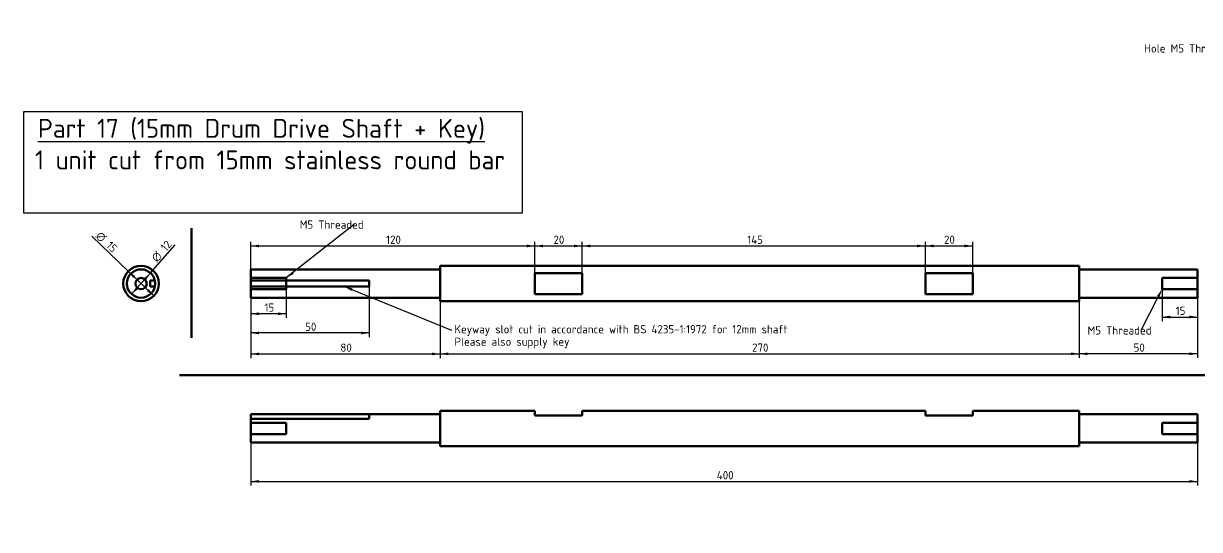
# Model space of a CAD drawing. Header units: millimetres. Extents: x 38 to 838, y 91 to 590.
# Drawn here: x 37.7 to 534.6, y 90.8 to 304.8 of the extents above; entities that cross this region are included whole.
import ezdxf
from ezdxf import colors
from ezdxf.entities.mleader import LeaderData, LeaderLine
from ezdxf.enums import TextEntityAlignment as Align
from ezdxf.lldxf.tags import DXFTag
from ezdxf.math import Vec2, Vec3

# ---------------------------------------------------------------- set-up
doc = ezdxf.new("R2010")
doc.units = ezdxf.units.MM
doc.layers.add('Default', color=7, linetype='Continuous')
doc.layers.add('Dimensions', color=7, linetype='Continuous')
doc.styles.add('SEACAD_Solid_Edge_ISO', font='seiso.ttf')
doc.styles.add('SEACAD_Solid_Edge_ISO1_Symbols', font='semeci1.ttf')
tags = doc.linetypes.add('DIVIDE2', pattern=[15.875, 6.35, -3.175, 0, -3.175, 0, -3.175]).pattern_tags.tags
tags[14:15] = [DXFTag(74, 4), DXFTag(75, 0), DXFTag(340, '0'), DXFTag(46, 0.0), DXFTag(50, 0.0), DXFTag(44, 0.0), DXFTag(45, 0.0)]
tags[12:13] = [DXFTag(74, 4), DXFTag(75, 0), DXFTag(340, '0'), DXFTag(46, 0.0), DXFTag(50, 0.0), DXFTag(44, 0.0), DXFTag(45, 0.0)]
tags[10:11] = [DXFTag(74, 4), DXFTag(75, 0), DXFTag(340, '0'), DXFTag(46, 0.0), DXFTag(50, 0.0), DXFTag(44, 0.0), DXFTag(45, 0.0)]
tags[8:9] = [DXFTag(74, 4), DXFTag(75, 0), DXFTag(340, '0'), DXFTag(46, 0.0), DXFTag(50, 0.0), DXFTag(44, 0.0), DXFTag(45, 0.0)]
tags[6:7] = [DXFTag(74, 4), DXFTag(75, 0), DXFTag(340, '0'), DXFTag(46, 0.0), DXFTag(50, 0.0), DXFTag(44, 0.0), DXFTag(45, 0.0)]
tags[4:5] = [DXFTag(74, 4), DXFTag(75, 0), DXFTag(340, '0'), DXFTag(46, 0.0), DXFTag(50, 0.0), DXFTag(44, 0.0), DXFTag(45, 0.0)]
tags = doc.linetypes.add('HIDDEN2', pattern=[4.7625, 3.175, -1.5875]).pattern_tags.tags
tags[6:7] = [DXFTag(74, 4), DXFTag(75, 0), DXFTag(340, '0'), DXFTag(46, 0.0), DXFTag(50, 0.0), DXFTag(44, 0.0), DXFTag(45, 0.0)]
tags[4:5] = [DXFTag(74, 4), DXFTag(75, 0), DXFTag(340, '0'), DXFTag(46, 0.0), DXFTag(50, 0.0), DXFTag(44, 0.0), DXFTag(45, 0.0)]
doc.dimstyles.new('ISO_(mm)', dxfattribs={"dimtxt": 3.5, "dimasz": 3.5, "dimexe": 1.75, "dimexo": 0, "dimgap": 0.875, "dimtad": 1, "dimtxsty": 'SEACAD_Solid_Edge_ISO', "dimblk1": '_SE_FILLED', "dimblk2": '_SE_FILLED', "dimsah": 1, "dimcen": 1.75, "dimadec": 0, "dimazin": 0, "dimtfac": 0.5, "dimtmove": 0, "dimatfit": 3, "dimfxl": 1, "dimtolj": 1, "dimarcsym": 0})

# ---------------------------------------------------------------- blocks, each defined once
blk = doc.blocks.new('SEANNOT_GROUP13')
at = {"layer": 'Dimensions', "linetype": 'Continuous', "lineweight": 25}
blk.add_hatch(color=7, dxfattribs=at).paths.add_polyline_path([(151.13, 199.82), (148.74, 197.19), (151.85, 198.9)])
at = {"layer": 'Dimensions', "color": 7, "linetype": 'Continuous', "lineweight": 25}
blk.add_lwpolyline([(177.35, 219.75), (148.74, 197.19)], dxfattribs=at)
at = {"layer": 'Dimensions', "color": 7, "linetype": 'Continuous', "lineweight": 5, "style": 'SEACAD_Solid_Edge_ISO'}
blk.add_text('M5 Threaded', height=3.5, dxfattribs=at).set_placement((154.41, 221.5), align=Align.TOP_LEFT)
blk = doc.blocks.new('DMBLK47')
at = {"layer": 'Dimensions', "linetype": 'Continuous', "lineweight": 25}
for points in [[(137.24, 181.46), (137.24, 182.63), (133.74, 182.05)], [(145.24, 181.46), (148.74, 182.05), (145.24, 182.63)]]:
    blk.add_hatch(color=7, dxfattribs=at).paths.add_polyline_path(points)
at = {"layer": 'Dimensions', "color": 7, "linetype": 'Continuous', "lineweight": 25}
for p, q in [((133.74, 192.44), (133.74, 180.3)), ((148.74, 192.44), (148.74, 180.3)), ((148.74, 182.05), (133.74, 182.05))]:
    blk.add_line(p, q, dxfattribs=at)
at = {"layer": 'Dimensions', "color": 7, "linetype": 'Continuous', "lineweight": 25, "style": 'SEACAD_Solid_Edge_ISO'}
blk.add_text('15', height=3.5, dxfattribs=at).set_placement((139.53, 186.42), align=Align.TOP_LEFT)
blk = doc.blocks.new('_SE_FILLED')
at = {"color": 0}
blk.add_line((0, 0), (-1, 0), dxfattribs=at)
blk.add_solid([(0, 0), (-1, -0.1665), (-1, 0.1665), (0, 0)], dxfattribs=at)
blk = doc.blocks.new('DMBLK48')
at = {"layer": 'Dimensions', "linetype": 'Continuous', "lineweight": 25}
for points in [[(522.24, 180.1), (522.24, 181.27), (518.74, 180.68)], [(530.24, 180.1), (533.74, 180.68), (530.24, 181.27)]]:
    blk.add_hatch(color=7, dxfattribs=at).paths.add_polyline_path(points)
at = {"layer": 'Dimensions', "color": 7, "linetype": 'Continuous', "lineweight": 25}
for p, q in [((518.74, 192.44), (518.74, 178.93)), ((533.74, 192.44), (533.74, 178.93)), ((518.74, 180.68), (533.74, 180.68))]:
    blk.add_line(p, q, dxfattribs=at)
at = {"layer": 'Dimensions', "color": 7, "linetype": 'Continuous', "lineweight": 25, "style": 'SEACAD_Solid_Edge_ISO'}
blk.add_text('15', height=3.5, dxfattribs=at).set_placement((524.53, 185.06), align=Align.TOP_LEFT)
blk = doc.blocks.new('DMBLK49')
at = {"layer": 'Dimensions', "linetype": 'Continuous', "lineweight": 25}
for points in [[(84.08, 197.17), (84.89, 198.01), (81.97, 200.02)], [(89.85, 191.63), (92.78, 189.62), (90.66, 192.47)]]:
    blk.add_hatch(color=7, dxfattribs=at).paths.add_polyline_path(points)
at = {"layer": 'Dimensions', "color": 7, "linetype": 'Continuous', "lineweight": 25}
for p, q in [((81.97, 200.02), (66.53, 214.85)), ((92.78, 189.62), (81.97, 200.02))]:
    blk.add_line(p, q, dxfattribs=at)
for s, style, p in [('O', 'SEACAD_Solid_Edge_ISO1_Symbols', (70.44, 217.16)), ('15', 'SEACAD_Solid_Edge_ISO', (74.76, 213))]:
    blk.add_text(s, height=3.5, rotation=316.136, dxfattribs=dict(at, style=style)).set_placement(p, align=Align.TOP_LEFT)
blk = doc.blocks.new('DMBLK54')
at = {"layer": 'Dimensions', "linetype": 'Continuous', "lineweight": 25}
for points in [[(137.24, 164.5), (137.24, 165.66), (133.74, 165.08)], [(210.24, 164.5), (213.74, 165.08), (210.24, 165.66)]]:
    blk.add_hatch(color=7, dxfattribs=at).paths.add_polyline_path(points)
at = {"layer": 'Dimensions', "color": 7, "linetype": 'Continuous', "lineweight": 25}
for p, q in [((133.74, 188.82), (133.74, 163.33)), ((213.74, 188.82), (213.74, 163.33)), ((133.74, 165.08), (213.74, 165.08))]:
    blk.add_line(p, q, dxfattribs=at)
at = {"layer": 'Dimensions', "color": 7, "linetype": 'Continuous', "lineweight": 25, "style": 'SEACAD_Solid_Edge_ISO'}
blk.add_text('80', height=3.5, dxfattribs=at).set_placement((171.6, 169.46), align=Align.TOP_LEFT)
blk = doc.blocks.new('DMBLK55')
at = {"layer": 'Dimensions', "linetype": 'Continuous', "lineweight": 25}
for points in [[(257.24, 211.3), (253.74, 210.72), (257.24, 210.13)], [(270.24, 211.3), (270.24, 210.13), (273.74, 210.72)]]:
    blk.add_hatch(color=7, dxfattribs=at).paths.add_polyline_path(points)
at = {"layer": 'Dimensions', "color": 7, "linetype": 'Continuous', "lineweight": 25}
for p, q in [((253.74, 199.28), (253.74, 212.47)), ((253.74, 210.72), (273.74, 210.72)), ((273.74, 199.28), (273.74, 212.47))]:
    blk.add_line(p, q, dxfattribs=at)
at = {"layer": 'Dimensions', "color": 7, "linetype": 'Continuous', "lineweight": 25, "style": 'SEACAD_Solid_Edge_ISO'}
blk.add_text('20', height=3.5, dxfattribs=at).set_placement((261.64, 215.09), align=Align.TOP_LEFT)
blk = doc.blocks.new('DMBLK56')
at = {"layer": 'Dimensions', "linetype": 'Continuous', "lineweight": 25}
for points in [[(422.24, 211.3), (418.74, 210.72), (422.24, 210.13)], [(435.24, 211.3), (435.24, 210.13), (438.74, 210.72)]]:
    blk.add_hatch(color=7, dxfattribs=at).paths.add_polyline_path(points)
at = {"layer": 'Dimensions', "color": 7, "linetype": 'Continuous', "lineweight": 25}
for p, q in [((418.74, 199.28), (418.74, 212.47)), ((418.74, 210.72), (438.74, 210.72)), ((438.74, 199.28), (438.74, 212.47))]:
    blk.add_line(p, q, dxfattribs=at)
at = {"layer": 'Dimensions', "color": 7, "linetype": 'Continuous', "lineweight": 25, "style": 'SEACAD_Solid_Edge_ISO'}
blk.add_text('20', height=3.5, dxfattribs=at).set_placement((426.64, 215.09), align=Align.TOP_LEFT)
blk = doc.blocks.new('DMBLK57')
at = {"layer": 'Dimensions', "linetype": 'Continuous', "lineweight": 25}
for points in [[(277.24, 211.3), (273.74, 210.72), (277.24, 210.13)], [(415.24, 211.3), (415.24, 210.13), (418.74, 210.72)]]:
    blk.add_hatch(color=7, dxfattribs=at).paths.add_polyline_path(points)
at = {"layer": 'Dimensions', "color": 7, "linetype": 'Continuous', "lineweight": 25}
for p, q in [((273.74, 199.28), (273.74, 212.47)), ((273.74, 210.72), (418.74, 210.72)), ((418.74, 194.8), (418.74, 212.47))]:
    blk.add_line(p, q, dxfattribs=at)
at = {"layer": 'Dimensions', "color": 7, "linetype": 'Continuous', "lineweight": 25, "style": 'SEACAD_Solid_Edge_ISO'}
blk.add_text('145', height=3.5, dxfattribs=at).set_placement((343.5, 215.09), align=Align.TOP_LEFT)
blk = doc.blocks.new('DMBLK58')
at = {"layer": 'Dimensions', "linetype": 'Continuous', "lineweight": 25}
for points in [[(137.24, 211.3), (133.74, 210.72), (137.24, 210.13)], [(250.24, 211.3), (250.24, 210.13), (253.74, 210.72)]]:
    blk.add_hatch(color=7, dxfattribs=at).paths.add_polyline_path(points)
at = {"layer": 'Dimensions', "color": 7, "linetype": 'Continuous', "lineweight": 25}
for p, q in [((133.74, 200.82), (133.74, 212.47)), ((133.74, 210.72), (253.74, 210.72)), ((253.74, 194.8), (253.74, 212.47))]:
    blk.add_line(p, q, dxfattribs=at)
at = {"layer": 'Dimensions', "color": 7, "linetype": 'Continuous', "lineweight": 25, "style": 'SEACAD_Solid_Edge_ISO'}
blk.add_text('120', height=3.5, dxfattribs=at).set_placement((190.92, 215.09), align=Align.TOP_LEFT)
blk = doc.blocks.new('DMBLK59')
at = {"layer": 'Dimensions', "linetype": 'Continuous', "lineweight": 25}
for points in [[(217.24, 164.53), (217.24, 165.69), (213.74, 165.11)], [(480.24, 164.53), (483.74, 165.11), (480.24, 165.69)]]:
    blk.add_hatch(color=7, dxfattribs=at).paths.add_polyline_path(points)
at = {"layer": 'Dimensions', "color": 7, "linetype": 'Continuous', "lineweight": 25}
for p, q in [((213.74, 187.32), (213.74, 163.36)), ((483.74, 187.32), (483.74, 163.36)), ((213.74, 165.11), (483.74, 165.11))]:
    blk.add_line(p, q, dxfattribs=at)
at = {"layer": 'Dimensions', "color": 7, "linetype": 'Continuous', "lineweight": 25, "style": 'SEACAD_Solid_Edge_ISO'}
blk.add_text('270', height=3.5, dxfattribs=at).set_placement((345.52, 169.48), align=Align.TOP_LEFT)
blk = doc.blocks.new('DMBLK60')
at = {"layer": 'Dimensions', "linetype": 'Continuous', "lineweight": 25}
for points in [[(487.24, 164.53), (487.24, 165.69), (483.74, 165.11)], [(530.24, 164.53), (533.74, 165.11), (530.24, 165.69)]]:
    blk.add_hatch(color=7, dxfattribs=at).paths.add_polyline_path(points)
at = {"layer": 'Dimensions', "color": 7, "linetype": 'Continuous', "lineweight": 25}
for p, q in [((483.74, 188.82), (483.74, 163.36)), ((533.74, 188.82), (533.74, 163.36)), ((533.74, 165.11), (483.74, 165.11))]:
    blk.add_line(p, q, dxfattribs=at)
at = {"layer": 'Dimensions', "color": 7, "linetype": 'Continuous', "lineweight": 25, "style": 'SEACAD_Solid_Edge_ISO'}
blk.add_text('50', height=3.5, dxfattribs=at).set_placement((506.72, 169.48), align=Align.TOP_LEFT)
blk = doc.blocks.new('DMBLK61')
at = {"layer": 'Dimensions', "linetype": 'Continuous', "lineweight": 25}
for points in [[(88.59, 197.08), (89.47, 196.31), (91.34, 199.32)], [(85.28, 193.33), (83.4, 190.32), (86.16, 192.56)]]:
    blk.add_hatch(color=7, dxfattribs=at).paths.add_polyline_path(points)
at = {"layer": 'Dimensions', "color": 7, "linetype": 'Continuous', "lineweight": 25}
for p, q in [((91.34, 199.32), (101.82, 211.18)), ((83.4, 190.32), (91.34, 199.32))]:
    blk.add_line(p, q, dxfattribs=at)
for s, style, p in [('O', 'SEACAD_Solid_Edge_ISO1_Symbols', (91.39, 205.98)), ('12', 'SEACAD_Solid_Edge_ISO', (95.36, 210.47))]:
    blk.add_text(s, height=3.5, rotation=48.5535, dxfattribs=dict(at, style=style)).set_placement(p, align=Align.TOP_LEFT)
blk = doc.blocks.new('DMBLK62')
at = {"layer": 'Dimensions', "linetype": 'Continuous', "lineweight": 25}
for points in [[(137.24, 110.58), (137.24, 111.75), (133.74, 111.16)], [(530.24, 110.58), (533.74, 111.16), (530.24, 111.75)]]:
    blk.add_hatch(color=7, dxfattribs=at).paths.add_polyline_path(points)
at = {"layer": 'Dimensions', "color": 7, "linetype": 'Continuous', "lineweight": 25}
for p, q in [((533.74, 133.57), (533.74, 109.41)), ((133.74, 127.57), (133.74, 109.41)), ((133.74, 111.16), (533.74, 111.16))]:
    blk.add_line(p, q, dxfattribs=at)
at = {"layer": 'Dimensions', "color": 7, "linetype": 'Continuous', "lineweight": 25, "style": 'SEACAD_Solid_Edge_ISO'}
blk.add_text('400', height=3.5, dxfattribs=at).set_placement((330.64, 115.54), align=Align.TOP_LEFT)
blk = doc.blocks.new('DMBLK65')
at = {"layer": 'Dimensions', "linetype": 'Continuous', "lineweight": 25}
for points in [[(137.24, 173.34), (137.24, 174.51), (133.74, 173.93)], [(180.24, 173.34), (183.74, 173.93), (180.24, 174.51)]]:
    blk.add_hatch(color=7, dxfattribs=at).paths.add_polyline_path(points)
at = {"layer": 'Dimensions', "color": 7, "linetype": 'Continuous', "lineweight": 25}
for p, q in [((133.74, 193.58), (133.74, 172.18)), ((183.74, 193.58), (183.74, 172.18)), ((183.74, 173.93), (133.74, 173.93))]:
    blk.add_line(p, q, dxfattribs=at)
at = {"layer": 'Dimensions', "color": 7, "linetype": 'Continuous', "lineweight": 25, "style": 'SEACAD_Solid_Edge_ISO'}
blk.add_text('50', height=3.5, dxfattribs=at).set_placement((156.72, 178.3), align=Align.TOP_LEFT)

msp = doc.modelspace()

# ---------------------------------------------------------------- linework, layer by layer
at = {"layer": 'Default', "color": 7, "linetype": 'DIVIDE2', "lineweight": 50}
for p, q in [((108.66, 218.211), (108.66, 171.885)), ((553.614, 156.156), (103.614, 156.156))]:
    msp.add_line(p, q, dxfattribs=at)
at = {"layer": 'Default', "color": 7, "linetype": 'Continuous', "lineweight": 50}
for p, q in [((133.744, 194.818), (133.744, 200.818)), ((133.744, 200.818), (213.744, 200.818)), ((213.744, 200.818), (213.744, 202.318)), ((213.744, 202.318), (213.744, 187.318)), ((253.744, 190.321), (253.744, 199.283)), ((253.744, 199.283), (273.744, 199.283)), ((273.744, 199.283), (273.744, 190.321)), ((418.744, 190.321), (418.744, 199.283)), ((418.744, 199.283), (438.744, 199.283)), ((438.744, 199.283), (438.744, 190.321)), ((483.744, 200.818), (483.744, 202.318)), ((483.744, 202.318), (483.744, 188.818)), ((533.744, 200.818), (483.744, 200.818)), ((533.744, 194.818), (533.744, 200.818)), ((93.198, 196.07), (91.199, 196.07)), ((91.199, 196.07), (91.199, 193.568)), ((133.744, 196.047), (183.744, 196.047)), ((133.744, 194.818), (133.744, 188.818)), ((183.744, 196.047), (183.744, 193.585)), ((533.744, 194.818), (533.744, 188.818)), ((91.199, 193.568), (93.199, 193.568)), ((183.744, 193.585), (133.744, 193.585)), ((133.744, 188.818), (213.744, 188.818)), ((213.744, 188.818), (213.744, 187.318)), ((273.744, 190.321), (253.744, 190.321)), ((438.744, 190.321), (418.744, 190.321)), ((533.744, 188.818), (483.744, 188.818)), ((483.744, 188.818), (483.744, 187.318)), ((133.744, 139.567), (133.744, 127.567)), ((133.744, 139.567), (213.744, 139.567)), ((213.744, 139.567), (213.744, 141.067)), ((213.744, 141.067), (253.744, 141.067)), ((213.744, 141.067), (213.744, 126.067)), ((253.744, 141.067), (253.744, 139.067)), ((273.744, 141.067), (418.744, 141.067)), ((273.744, 139.067), (273.744, 141.067)), ((418.744, 141.067), (418.744, 139.067)), ((483.744, 141.067), (438.744, 141.067)), ((438.744, 139.067), (438.744, 141.067)), ((483.744, 126.067), (483.744, 141.067)), ((483.744, 139.567), (533.744, 139.567)), ((533.744, 127.567), (533.744, 139.567)), ((253.744, 139.067), (273.744, 139.067)), ((418.744, 139.067), (438.744, 139.067)), ((133.744, 127.567), (213.744, 127.567)), ((213.744, 126.067), (483.744, 126.067)), ((483.744, 127.567), (533.744, 127.567))]:
    msp.add_line(p, q, dxfattribs=at)
at = {"layer": 'Default', "color": 7, "linetype": 'HIDDEN2', "lineweight": 50}
for p, q in [((133.744, 197.193), (148.744, 197.193)), ((148.744, 197.193), (148.744, 192.443)), ((533.744, 197.193), (518.744, 197.193)), ((518.744, 197.193), (518.744, 192.443)), ((148.744, 192.443), (133.744, 192.443)), ((518.744, 192.443), (533.744, 192.443)), ((183.744, 137.591), (183.744, 139.567)), ((133.744, 137.591), (183.744, 137.591)), ((133.744, 135.942), (148.744, 135.942)), ((148.744, 135.942), (148.744, 131.192)), ((533.744, 135.942), (518.744, 135.942)), ((518.744, 135.942), (518.744, 131.192)), ((148.744, 131.192), (133.744, 131.192)), ((518.744, 131.192), (533.744, 131.192))]:
    msp.add_line(p, q, dxfattribs=at)
at = {"layer": 'Default', "color": 7, "linetype": 'Continuous', "lineweight": 30}
msp.add_lwpolyline([(37.715, 267.408), (37.715, 224.774), (248.486, 224.774), (248.486, 267.408), (37.715, 267.408)], dxfattribs=at)
at = {"layer": 'Default', "color": 7, "linetype": 'Continuous', "lineweight": 50}
for radius in [7.5, 6, 2.375]:
    msp.add_circle((87.373, 194.818), radius, dxfattribs=at)
at = {"layer": 'Dimensions', "color": 7, "linetype": 'Continuous', "lineweight": 50}
for p, q in [((483.744, 202.318), (213.744, 202.318)), ((213.744, 187.318), (483.744, 187.318))]:
    msp.add_line(p, q, dxfattribs=at)

# ---------------------------------------------------------------- block references
at = {"layer": 'Dimensions'}
msp.add_blockref('SEANNOT_GROUP13', (0, 0), dxfattribs=at)

# ---------------------------------------------------------------- texts
at = {"layer": 'Default', "insert": (37.715, 264.438), "char_height": 10.054167, "width": 210.77169, "attachment_point": 1}
msp.add_mtext('{\\fSolid Edge ISO|b0||i0||c0|p34;\\C7;\\L\\H10.05416667;\\W1.;\\T1.; }{\\fSolid Edge ISO|b0||i0||c0|p34;\\C7;\\L\\H8.;\\W1.;\\T1.;Part 17 (15mm Drum Drive Shaft + Key) \\P}{\\fSolid Edge ISO|b0||i0||c0|p34;\\C7;\\H8.;\\W1.;\\T1.; 1 unit cut from 15mm stainless round bar}', dxfattribs=at)

# ---------------------------------------------------------------- dimensions: what is measured, and where the dimension line sits
at = {"layer": 'Dimensions', "color": 7, "linetype": 'Continuous', "lineweight": 25}
for p1, p2, picture, middle in [((92.78, 189.621), (81.966, 200.015), 'DMBLK49', (75.083, 206.631)), ((83.402, 190.321), (91.345, 199.316), 'DMBLK61', (93.86, 202.164))]:
    dim = msp.add_diameter_dim_2p(p1=p1, p2=p2, text='\\A1;<>', dimstyle='ISO_(mm)', override={"dimtmove": 1}, dxfattribs=at)
    dim.commit()
    dim.dimension.update_dxf_attribs({"geometry": picture, "text_midpoint": middle, "dimtype": 163})
for base, p1, p2, picture, middle in [((253.744, 210.716), (133.744, 200.818), (253.744, 194.802), 'DMBLK58', (193.744, 210.716)), ((418.744, 210.716), (273.744, 190.321), (418.744, 194.802), 'DMBLK57', (346.244, 210.716)), ((133.744, 182.047), (148.744, 192.443), (133.744, 192.443), 'DMBLK47', (141.244, 182.047)), ((483.744, 165.11), (533.744, 188.818), (483.744, 188.818), 'DMBLK60', (508.744, 165.11)), ((533.744, 111.165), (133.744, 139.567), (533.744, 133.567), 'DMBLK62', (333.744, 111.165))]:
    dim = msp.add_linear_dim(base=base, p1=p1, p2=p2, text='\\A1;<>', dimstyle='ISO_(mm)', override={"dimtolj": 0}, dxfattribs=at)
    dim.commit()
    dim.dimension.update_dxf_attribs({"geometry": picture, "text_midpoint": middle, "dimtype": 160})
for base, p1, p2, angle, picture, middle in [((253.744, 210.716), (253.744, 199.283), (273.744, 199.283), 0, 'DMBLK55', (263.744, 210.716)), ((418.744, 210.716), (418.744, 199.283), (438.744, 199.283), 0, 'DMBLK56', (428.744, 210.716)), ((183.744, 173.926), (183.744, 193.585), (133.744, 193.585), 180, 'DMBLK65', (158.744, 173.926)), ((133.744, 165.08), (133.744, 188.818), (213.744, 188.818), 0, 'DMBLK54', (173.744, 165.08)), ((518.744, 180.683), (518.744, 192.443), (533.744, 192.443), 0, 'DMBLK48', (526.244, 180.683)), ((213.744, 165.11), (213.744, 187.318), (483.744, 187.318), 0, 'DMBLK59', (348.744, 165.11))]:
    dim = msp.add_linear_dim(base=base, p1=p1, p2=p2, angle=angle, text='\\A1;<>', dimstyle='ISO_(mm)', override={"dimtolj": 0}, dxfattribs=at)
    dim.commit()
    dim.dimension.update_dxf_attribs({"geometry": picture, "text_midpoint": middle, "dimtype": 161})

# ---------------------------------------------------------------- leaders
ml = msp.add_multileader_mtext('Standard', dxfattribs=at)
ml.set_content('{\\pxsm0.9;\\fSolid Edge ISO|b0||i0||c0|p34;\\W1.;Hole M5 Threaded\\P}', color=256)
ml.set_leader_properties()
ml.build(insert=Vec2(0, 0))
ml.multileader.update_dxf_attribs({"dogleg_length": 0, "arrow_head_size": 3.5})
ctx = ml.context
ctx.base_point, ctx.char_height, ctx.arrow_head_size, ctx.landing_gap_size = Vec3(509.171, 294.477), 3.5, 3.5, 1.225
notes = []
notes.append((ctx, [(0, (1, 1, 0), (542.478, 294.227), (-1, 0), 0, [(0, [(550.782, 304.769)], 0, [])])]))
ctx.mtext.insert = Vec3(511.171, 295.987)
ml = msp.add_multileader_mtext('Standard', dxfattribs=at)
ml.set_content('{\\pxsm0.9;\\fSolid Edge ISO|b0||i0||c0|p34;\\W1.;Keyway slot cut in accordance with BS 4235-1:1972 for 12mm shaft\\PPlease also supply key\\P}', color=256)
ml.set_leader_properties()
ml.build(insert=Vec2(0, 0))
ml.multileader.update_dxf_attribs({"dogleg_length": 0, "arrow_head_size": 3.5})
ctx = ml.context
ctx.base_point, ctx.char_height, ctx.arrow_head_size, ctx.landing_gap_size = Vec3(217.797, 175.298), 3.5, 3.5, 1.225
notes.append((ctx, [(0, (1, 1, 0), (218.572, 175.048), (1, 0), 0, [(0, [(173.202, 193.585)], 0, [])])]))
ctx.mtext.insert = Vec3(219.797, 177.264)
ml = msp.add_multileader_mtext('Standard', dxfattribs=at)
ml.set_content('{\\pxsm0.9;\\fSolid Edge ISO|b0||i0||c0|p34;\\W1.;M5 Threaded\\P}', color=256)
ml.set_leader_properties()
ml.build(insert=Vec2(0, 0))
ml.multileader.update_dxf_attribs({"dogleg_length": 0, "arrow_head_size": 3.5})
ctx = ml.context
ctx.base_point, ctx.char_height, ctx.arrow_head_size, ctx.landing_gap_size = Vec3(485.284, 175.25), 3.5, 3.5, 1.225
notes.append((ctx, [(0, (1, 1, 0), (509.737, 175), (-1, 0), 0, [(0, [(518.744, 192.443)], 0, [])])]))
ctx.mtext.insert = Vec3(487.284, 176.754)
for ctx, leaders in notes:
    for number, flags, end, landing, length, lines in leaders:
        leader = LeaderData()
        leader.index, (leader.has_last_leader_line, leader.has_dogleg_vector, leader.attachment_direction) = number, flags
        leader.last_leader_point, leader.dogleg_vector, leader.dogleg_length = Vec3(end), Vec3(landing), length
        for number, points, colour, breaks in lines:
            line = LeaderLine()
            line.index, line.vertices, line.color, line.breaks = number, Vec3.list(points), colors.encode_raw_color(colour), breaks
            leader.lines.append(line)
        ctx.leaders.append(leader)

doc.saveas('drawing.dxf')
